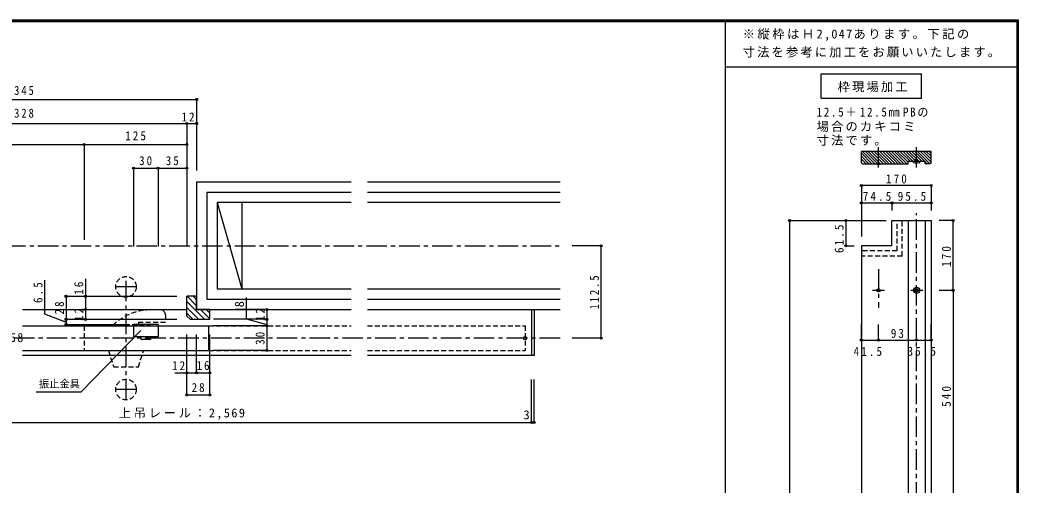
# Model space of a CAD drawing. Units: millimetres at full size, sheet at 1:5, with parts at other scales. Extents: x -1000 to 950, y -718 to 696.
# Drawn here: x -265 to 950, y 130 to 696 of the extents above; entities that cross this region are included whole.
import ezdxf
from ezdxf.enums import TextEntityAlignment as Align

# ---------------------------------------------------------------- set-up
doc = ezdxf.new("R2010")
doc.units = ezdxf.units.MM
doc.header["$LTSCALE"] = 5
doc.header["$PDMODE"] = 32
doc.header["$PDSIZE"] = 2.5
doc.linetypes.add('CHAIN1', pattern=[8, 5, -1, 1, -1])
doc.linetypes.add('DASHED1', pattern=[1.8, 1.2, -0.6])
for name, color, linetype in [('0-1_通り芯', 4, 'CHAIN1'), ('0-2_柱', 7, 'Continuous'), ('0-3_仕上げ', 2, 'Continuous'), ('0-4_枠', 3, 'Continuous'), ('0-5_ケーシング', 3, 'Continuous'), ('0-6_扉', 6, 'Continuous'), ('0-7_金物', 7, 'Continuous'), ('0-9_その他構成部品', 4, 'DASHED1'), ('0-A_文字', 7, 'Continuous'), ('0-B_寸法', 7, 'Continuous'), ('0-C_ハッチ', 4, 'Continuous'), ('1-1_通り芯', 4, 'CHAIN1'), ('1-4_枠', 3, 'Continuous'), ('1-7_金物', 7, 'Continuous'), ('1-A_文字', 7, 'Continuous'), ('1-B_寸法', 7, 'Continuous'), ('1-C_ハッチ', 4, 'Continuous'), ('F-0_補助線', 6, 'Continuous'), ('F-1_枠', 6, 'Continuous')]:
    doc.layers.add(name, color=color, linetype=linetype)
doc.styles.add('ＭＳ ゴシック', font='')
doc.styles.get('ＭＳ ゴシック').set_extended_font_data('MS Gothic')

msp = doc.modelspace()

# ---------------------------------------------------------------- linework, layer by layer
at = {"layer": '0-1_通り芯'}
for p, q in [((-603.638, 420.984), (392.191, 420.984)), ((392.191, 308.484), (-524.08, 308.484))]:
    msp.add_line(p, q, dxfattribs=at)
at = {"layer": '0-1_通り芯', "linetype": 'Continuous'}
msp.add_circle((349.671, 308.484), 2, dxfattribs=at)
at = {"layer": '0-2_柱'}
for p, q in [((-25.329, 473.484), (4.671, 368.484)), ((-25.329, 473.484), (-25.329, 368.484)), ((4.671, 473.484), (4.671, 368.484))]:
    msp.add_line(p, q, dxfattribs=at)
at = {"layer": '0-3_仕上げ'}
for p, q in [((-50.329, 498.484), (-50.329, 343.484)), ((137.671, 498.484), (-50.329, 498.484)), ((392.191, 498.484), (157.671, 498.484)), ((392.191, 485.984), (157.671, 485.984)), ((137.671, 473.484), (-25.329, 473.484)), ((392.191, 473.484), (157.671, 473.484)), ((-25.329, 368.484), (137.671, 368.484)), ((157.671, 368.484), (392.191, 368.484)), ((-37.829, 355.984), (137.671, 355.984)), ((157.671, 355.984), (392.191, 355.984)), ((-50.329, 343.484), (137.671, 343.484)), ((157.671, 343.484), (392.191, 343.484))]:
    msp.add_line(p, q, dxfattribs=at)
msp.add_lwpolyline([(137.671, 485.984), (-37.829, 485.984), (-37.829, 355.984)], dxfattribs=at)
at = {"layer": '0-4_枠'}
for p, q in [((-262.329, 343.484), (-62.329, 343.484)), ((357.671, 343.484), (357.671, 287.484)), ((360.671, 343.484), (360.671, 287.484)), ((137.671, 287.484), (-262.329, 287.484)), ((360.671, 287.484), (157.671, 287.484))]:
    msp.add_line(p, q, dxfattribs=at)
at = {"layer": '0-5_ケーシング'}
msp.add_line((-34.329, 343.484), (-50.329, 343.484), dxfattribs=at)
for points in [[(-58.329, 331.484), (-62.329, 335.484), (-62.329, 359.484)], [(-50.329, 343.484), (-50.329, 359.484), (-62.329, 359.484)], [(-58.329, 331.484), (-34.329, 331.484), (-34.329, 343.484)]]:
    msp.add_lwpolyline(points, dxfattribs=at)
at = {"layer": '0-6_扉'}
for p, q in [((-262.329, 323.484), (-35.329, 323.484)), ((-35.329, 293.484), (-35.329, 323.484)), ((-262.329, 293.484), (-35.329, 293.484))]:
    msp.add_line(p, q, dxfattribs=at)
at = {"layer": '0-6_扉', "linetype": 'DASHED1'}
for p, q in [((-187.329, 323.484), (-187.329, 293.484)), ((-35.329, 323.484), (137.671, 323.484)), ((-35.329, 293.484), (137.671, 293.484)), ((157.671, 293.484), (349.671, 293.484))]:
    msp.add_line(p, q, dxfattribs=at)
msp.add_lwpolyline([(157.671, 323.484), (349.671, 323.484), (349.671, 293.484)], dxfattribs=at)
at = {"layer": '0-7_金物'}
for p, q in [((-127.329, 324.984), (-127.329, 309.984)), ((-97.329, 324.984), (-127.329, 324.984)), ((-97.329, 324.984), (-97.329, 309.984)), ((-97.329, 309.984), (-127.329, 309.984)), ((-118.329, 309.984), (-118.329, 306.984)), ((-106.329, 306.984), (-118.329, 306.984)), ((-106.329, 309.984), (-106.329, 306.984))]:
    msp.add_line(p, q, dxfattribs=at)
at = {"layer": '0-9_その他構成部品', "linetype": 'CHAIN1'}
for p, q in [((-136.329, 233.484), (-136.329, 383.484)), ((-123.829, 370.984), (-148.829, 370.984)), ((-123.829, 245.984), (-148.829, 245.984))]:
    msp.add_line(p, q, dxfattribs=at)
at = {"layer": '0-9_その他構成部品'}
for p, q in [((-94.329, 342.984), (-106.336, 342.984)), ((-88.329, 336.984), (-88.329, 327.984)), ((-164.829, 324.984), (-107.829, 324.984)), ((-164.829, 324.984), (-164.829, 323.484)), ((-121.329, 327.984), (-121.329, 324.984)), ((-121.329, 327.984), (-88.329, 327.984)), ((-107.829, 324.984), (-107.829, 323.484)), ((-157.829, 293.484), (-151.329, 273.484)), ((-121.329, 273.484), (-114.829, 293.484)), ((-151.329, 273.484), (-121.329, 273.484))]:
    msp.add_line(p, q, dxfattribs=at)
for centre in [(-136.329, 370.984), (-136.329, 245.984)]:
    msp.add_circle(centre, 12.5, dxfattribs=at)
for centre, radius, start, end in [((-106.336, 277.751), 65.233, 90, 133.60898), ((-94.329, 336.984), 6, 0, 90)]:
    msp.add_arc(centre, radius, start, end, dxfattribs=at)
at = {"layer": '0-A_文字'}
for p, q in [((-190.768, 243.228), (-118.212, 317.858)), ((-245.751, 243.228), (-190.768, 243.228))]:
    msp.add_line(p, q, dxfattribs=at)
at = {"layer": '0-B_寸法', "color": 6}
msp.add_line((593.503, 638.774), (949.166, 638.774), dxfattribs=at)
at = {"layer": '0-B_寸法', "color": 4}
for p, q in [((-487.329, 599.168), (-50.329, 599.168)), ((-50.329, 599.168), (-50.329, 512.707)), ((-482.329, 569.783), (-62.329, 569.783)), ((-62.329, 569.783), (-50.329, 569.783)), ((-62.329, 569.783), (-62.329, 544.314)), ((-187.329, 544.314), (-187.329, 428.212)), ((-62.329, 544.314), (-62.329, 420.298)), ((-127.329, 515.555), (-97.329, 515.555)), ((-127.329, 515.555), (-127.329, 420.298)), ((-97.329, 515.555), (-62.329, 515.555)), ((-97.329, 515.555), (-97.329, 420.298)), ((442.191, 420.984), (407.191, 420.984)), ((442.191, 308.484), (442.191, 420.984)), ((-185.719, 380.638), (-185.719, 343.484)), ((-209.355, 359.484), (-209.355, 331.484)), ((-209.355, 359.484), (-185.719, 359.484)), ((-185.719, 359.484), (-74.63, 359.484)), ((-185.719, 343.484), (-164.667, 343.484)), ((-185.719, 343.484), (-185.719, 331.484)), ((35.063, 343.484), (-3.08, 343.484)), ((35.063, 343.484), (35.063, 331.484)), ((-209.355, 331.484), (-74.63, 331.484)), ((-209.355, 331.484), (-209.355, 324.984)), ((35.063, 331.484), (-29.68, 331.484)), ((35.063, 331.484), (35.063, 323.484)), ((-209.355, 324.984), (-132.159, 324.984)), ((35.063, 323.484), (-29.68, 323.484)), ((35.063, 323.484), (35.063, 293.484)), ((-62.329, 266.257), (-62.329, 312.96)), ((-50.329, 266.257), (-50.329, 312.96)), ((-34.329, 266.257), (-34.329, 312.96)), ((442.191, 308.484), (407.191, 308.484)), ((35.063, 293.484), (-29.68, 293.484)), ((-77.064, 266.257), (-50.329, 266.257)), ((-62.329, 239.408), (-62.329, 266.257)), ((-50.329, 266.257), (-34.329, 266.257)), ((-34.329, 239.408), (-34.329, 266.257)), ((357.671, 205.785), (357.671, 258.394)), ((360.671, 205.785), (360.671, 258.394)), ((-62.329, 239.408), (-34.329, 239.408)), ((-482.329, 205.785), (357.671, 205.785)), ((357.671, 205.785), (360.671, 205.785))]:
    msp.add_line(p, q, dxfattribs=at)
at = {"layer": '0-B_寸法'}
for p, q in [((10.079, 358.023), (10.079, 332.235)), ((10.079, 332.235), (35.063, 325.306))]:
    msp.add_line(p, q, dxfattribs=at)
at = {"layer": '0-B_寸法', "color": 4}
msp.add_lwpolyline([(-482.329, 544.314), (-187.329, 544.314), (-62.329, 544.314)], dxfattribs=at)
at = {"layer": '0-B_寸法'}
msp.add_lwpolyline([(-235.5, 379.195), (-235.5, 338.299), (-209.355, 328.132)], dxfattribs=at)
for p in [(-50.329, 599.168), (-62.329, 569.783), (-50.329, 569.783), (-187.329, 544.314), (-62.329, 544.314), (-127.329, 515.555), (-97.329, 515.555), (-62.329, 515.555), (442.191, 420.984), (-209.355, 359.484), (-185.719, 359.484), (-185.719, 343.484), (35.063, 343.484), (-209.355, 331.484), (-185.719, 331.484), (35.063, 331.484), (-209.355, 324.984), (35.063, 323.484), (442.191, 308.484), (35.063, 293.484), (-62.329, 266.257), (-50.329, 266.257), (-34.329, 266.257), (-62.329, 239.408), (-34.329, 239.408), (357.671, 205.785), (360.671, 205.785)]:
    msp.add_point(p, dxfattribs=at)
at = {"layer": '0-C_ハッチ'}
for p, q in [((-40.852, 331.484), (-62.329, 352.962)), ((-50.329, 348.033), (-61.781, 359.484)), ((-50.329, 355.104), (-54.709, 359.484)), ((-47.923, 331.484), (-62.329, 345.891)), ((-34.329, 332.033), (-45.781, 343.484)), ((-34.329, 339.104), (-38.709, 343.484)), ((-54.994, 331.484), (-62.329, 338.819))]:
    msp.add_line(p, q, dxfattribs=at)
at = {"layer": '1-1_通り芯'}
for p, q in [((779.962, 516.373), (779.962, 541.203)), ((826.462, 516.373), (826.462, 541.203)), ((826.462, -571.755), (826.462, 460.507)), ((779.962, 392.495), (779.962, 345.391)), ((787.514, 366.745), (772.927, 366.745)), ((834.014, 366.745), (819.427, 366.745))]:
    msp.add_line(p, q, dxfattribs=at)
at = {"layer": '1-4_枠'}
for p, q in [((759.212, 522.235), (759.212, 535.821)), ((844.212, 535.821), (759.212, 535.821)), ((844.212, 522.235), (844.212, 535.821)), ((836.712, 520.821), (836.712, 523.821)), ((760.626, 520.821), (759.212, 522.235)), ((760.626, 520.821), (816.212, 520.821)), ((796.462, 420.995), (796.462, 451.745)), ((796.462, 451.745), (844.212, 451.745)), ((816.212, 451.745), (816.212, -571.755)), ((836.712, 451.745), (836.712, -571.755)), ((844.212, 451.745), (844.212, -571.755)), ((759.212, 420.995), (759.212, -571.755)), ((796.462, 420.995), (759.212, 420.995))]:
    msp.add_line(p, q, dxfattribs=at)
at = {"layer": '1-4_枠', "color": 4, "linetype": 'DASHED1'}
for p, q in [((802.712, 414.745), (802.712, 451.745)), ((808.962, 408.495), (808.962, 451.745)), ((802.712, 414.745), (759.212, 414.745)), ((808.962, 408.495), (759.212, 408.495))]:
    msp.add_line(p, q, dxfattribs=at)
at = {"layer": '1-4_枠'}
for points in [[(816.212, 520.821), (816.212, 523.821), (836.712, 523.821)], [(844.212, 522.235), (842.797, 520.821), (836.712, 520.821)]]:
    msp.add_lwpolyline(points, dxfattribs=at)
at = {"layer": '1-7_金物'}
for centre, radius in [((779.962, 366.745), 2), ((826.462, 366.745), 3.75), ((826.462, 366.745), 2)]:
    msp.add_circle(centre, radius, dxfattribs=at)
at = {"layer": '1-A_文字'}
for p, q in [((710.056, 600.829), (710.056, 630.181)), ((710.056, 630.181), (832.613, 630.181)), ((832.613, 600.829), (832.613, 630.181)), ((710.056, 600.829), (832.613, 600.829))]:
    msp.add_line(p, q, dxfattribs=at)
at = {"layer": '1-B_寸法'}
for p, q in [((827.712, 523.825), (827.704, 526.325)), ((830.216, 522.332), (830.212, 523.832))]:
    msp.add_line(p, q, dxfattribs=at)
at = {"layer": '1-B_寸法', "color": 4}
for p, q in [((844.212, 494.31), (759.212, 494.31)), ((759.212, 494.31), (759.212, 473.093)), ((844.212, 494.31), (844.212, 473.093)), ((759.212, 473.093), (759.212, 432.161)), ((671.829, 451.745), (789.411, 451.745)), ((671.829, 451.745), (671.829, -571.755)), ((740.28, 451.745), (740.28, 420.995)), ((740.28, 420.995), (750.356, 420.995)), ((870.84, 366.745), (853.986, 366.745)), ((759.212, 306.258), (759.212, 325.351)), ((779.962, 306.258), (779.962, 325.351)), ((826.462, 306.258), (826.462, 325.351)), ((759.212, 306.258), (779.962, 306.258)), ((779.962, 306.258), (826.462, 306.258))]:
    msp.add_line(p, q, dxfattribs=at)
at = {"layer": '1-B_寸法'}
for points in [[(822.716, 522.31), (822.712, 523.81), (830.212, 523.832)], [(825.212, 523.817), (825.204, 526.317), (827.704, 526.325)]]:
    msp.add_lwpolyline(points, dxfattribs=at)
at = {"layer": '1-B_寸法', "color": 4}
for points in [[(759.212, 473.093), (796.462, 473.093), (796.462, 464.082)], [(796.462, 473.093), (844.212, 473.093), (844.212, 464.082)], [(870.84, 366.745), (870.84, 451.745), (853.986, 451.745)], [(870.84, 366.745), (870.84, 96.745), (870.84, -216.755)], [(826.462, 306.258), (844.212, 306.258), (844.212, 325.351)]]:
    msp.add_lwpolyline(points, dxfattribs=at)
at = {"layer": '1-B_寸法'}
for centre in [(779.92, 536.047), (826.421, 537.547)]:
    msp.add_arc(centre, 15.681, 256.33499, 284.0076, dxfattribs=at)
for p in [(759.212, 494.31), (844.212, 494.31), (759.212, 473.093), (796.462, 473.093), (844.212, 473.093), (671.829, 451.745), (740.28, 451.745), (870.84, 451.745), (740.28, 420.995), (870.84, 366.745), (759.212, 306.258), (779.962, 306.258), (826.462, 306.258), (844.212, 306.258)]:
    msp.add_point(p, dxfattribs=at)
at = {"layer": '1-C_ハッチ'}
for p, q in [((760.534, 535.821), (775.534, 520.821)), ((764.07, 535.821), (779.069, 520.821)), ((782.605, 520.821), (767.605, 535.821)), ((771.14, 535.821), (786.14, 520.821)), ((774.676, 535.821), (789.676, 520.821)), ((778.211, 535.821), (793.211, 520.821)), ((781.747, 535.821), (796.747, 520.821)), ((785.282, 535.821), (800.282, 520.821)), ((788.818, 535.821), (803.818, 520.821)), ((792.353, 535.821), (807.353, 520.821)), ((795.889, 535.821), (810.889, 520.821)), ((799.425, 535.821), (814.425, 520.821)), ((802.96, 535.821), (816.212, 522.57)), ((806.496, 535.821), (818.496, 523.821)), ((810.031, 535.821), (822.031, 523.821)), ((813.567, 535.821), (825.567, 523.821)), ((817.102, 535.821), (829.102, 523.821)), ((820.638, 535.821), (832.638, 523.821)), ((824.173, 535.821), (836.173, 523.821)), ((827.709, 535.821), (842.709, 520.821)), ((831.244, 535.821), (844.212, 522.854)), ((834.78, 535.821), (844.212, 526.389)), ((838.315, 535.821), (844.212, 529.925)), ((841.851, 535.821), (844.212, 533.46)), ((759.212, 533.608), (771.999, 520.821)), ((759.212, 530.073), (768.463, 520.821)), ((764.928, 520.821), (759.212, 526.537)), ((836.712, 523.283), (839.173, 520.821))]:
    msp.add_line(p, q, dxfattribs=at)
at = {"layer": '1-C_ハッチ', "color": 7}
msp.add_line((827.711, 523.926), (827.817, 523.821), dxfattribs=at)
at = {"layer": 'F-0_補助線'}
msp.add_line((593.503, 695.833), (593.503, -632.5), dxfattribs=at)
at = {"layer": 'F-1_枠'}
for p, q in [((-1000, 695.833), (950, 695.833)), ((-1000, 695), (950, 695)), ((-1000, 694.167), (950, 694.167)), ((948.333, 695.833), (948.333, -700.833)), ((949.166, 695.833), (949.166, -700.833))]:
    msp.add_line(p, q, dxfattribs=at)
msp.add_lwpolyline([(950, 695.833), (950, -700.833), (-1000, -700.833)], dxfattribs=at)

# ---------------------------------------------------------------- texts
at = {"layer": '0-A_文字', "style": 'ＭＳ ゴシック'}
msp.add_text('振止金具', height=9.164, dxfattribs=at).set_placement((-242.379, 245.548), align=Align.BOTTOM_LEFT)
at = {"layer": '0-A_文字', "insert": (-358.333, 300.948), "char_height": 11, "attachment_point": 7, "style": 'ＭＳ ゴシック'}
msp.add_mtext('\\T1.26;\\W0.95;ＤＷ：1,358', dxfattribs=at)
at = {"layer": '0-B_寸法', "style": 'ＭＳ ゴシック'}
msp.add_text('8', height=11, rotation=90, dxfattribs=at).set_placement((10.532, 346.195), align=Align.BOTTOM_LEFT)
msp.add_text('3', height=11, dxfattribs=at).set_placement((347.769, 206.431), align=Align.BOTTOM_LEFT)
at = {"layer": '0-B_寸法', "char_height": 11, "attachment_point": 7, "style": 'ＭＳ ゴシック'}
for s, insert in [('\\T1.38;\\W0.85;1,345', (-290.079, 601.738)), ('\\T1.38;\\W0.85;1,328', (-290.079, 574.054)), ('\\T1.36;\\W0.9;12', (-68.809, 572.283)), ('\\T1.38;\\W0.9;125', (-137.362, 549.246)), ('\\T1.36;\\W0.9;30', (-120.454, 518.929)), ('\\T1.36;\\W0.9;35', (-87.954, 518.929)), ('\\T1.36;\\W0.9;12', (-80.194, 269.631)), ('\\T1.36;\\W0.9;16', (-50.454, 269.631)), ('\\T1.36;\\W0.9;28', (-56.454, 242.781)), ('\\T1.22;上吊レール：2,569', (-145.287, 209.25))]:
    msp.add_mtext(s, dxfattribs=dict(at, insert=insert))
at = {"layer": '0-B_寸法', "char_height": 11, "attachment_point": 7, "rotation": 90, "style": 'ＭＳ ゴシック'}
for s, insert in [('\\T1.38;\\W0.85;112.5', (439.691, 343.484)), ('\\T1.38;\\W0.9;6.5', (-237.899, 351.304)), ('\\T1.36;\\W0.9;16', (-188.219, 361.433)), ('\\T1.36;\\W0.9;28', (-211.855, 337.359)), ('\\T1.36;\\W0.9;12', (-188.219, 329.359)), ('\\T1.36;\\W0.9;12', (32.563, 329.359)), ('\\T1.36;\\W0.9;30', (32.563, 300.359))]:
    msp.add_mtext(s, dxfattribs=dict(at, insert=insert))
at = {"layer": '1-A_文字', "char_height": 11, "attachment_point": 7, "style": 'ＭＳ ゴシック'}
for s, insert in [('\\T1.2;※縦枠はＨ2,047あります。下記の', (614.668, 670.467)), ('\\T1.17;寸法を参考に加工をお願いいたします。', (614.668, 650.061)), ('\\T1.17;枠現場加工', (730.328, 607.817)), ('\\T1.3;\\W0.9;12.5＋12.5㎜PBの', (704.709, 577.805)), ('\\T1.17;場合のカキコミ', (704.709, 559.501)), ('\\T1.17;寸法です。', (704.709, 542.645))]:
    msp.add_mtext(s, dxfattribs=dict(at, insert=insert))
at = {"layer": '1-B_寸法', "char_height": 11, "attachment_point": 7, "style": 'ＭＳ ゴシック'}
for s, insert in [('\\T1.38;\\W0.9;170', (789.212, 496.81)), ('\\T1.38;\\W0.9;74.5', (760.962, 475.593)), ('\\T1.38;\\W0.9;95.5', (803.462, 475.593)), ('\\T1.36;\\W0.9;93', (795.087, 308.758)), ('\\T1.38;\\W0.9;41.5', (749.712, 286.731)), ('\\T1.38;\\W0.9;35.5', (815.462, 287.005))]:
    msp.add_mtext(s, dxfattribs=dict(at, insert=insert))
at = {"layer": '1-B_寸法', "char_height": 11, "attachment_point": 7, "rotation": 90, "style": 'ＭＳ ゴシック'}
for s, insert in [('\\T1.38;\\W0.9;61.5', (737.78, 412.159)), ('\\T1.38;\\W0.9;170', (868.34, 395.245)), ('\\T1.38;\\W0.9;540', (868.34, 224.93))]:
    msp.add_mtext(s, dxfattribs=dict(at, insert=insert))

doc.saveas('drawing.dxf')
